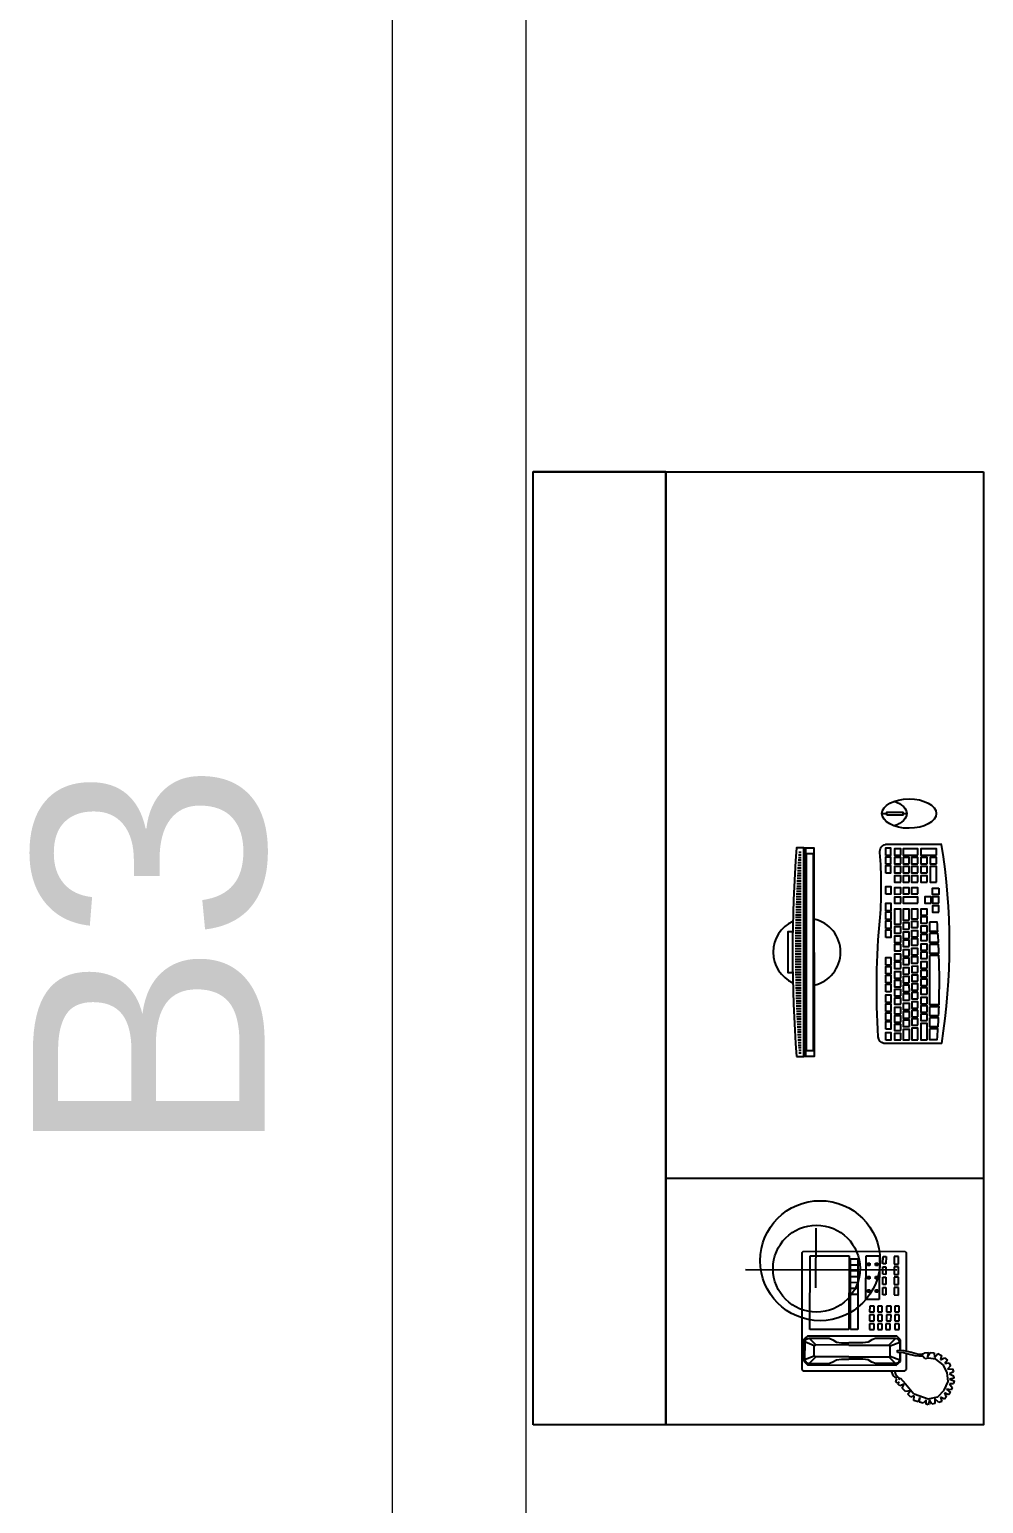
# Model space of a CAD drawing. Header units: inches. Extents: x -605 to 2991212, y -2872845 to 0.
# Drawn here: x 2769813 to 2771460, y -2530043 to -2527497 of the extents above; entities that cross this region are included whole.
import ezdxf
from ezdxf.enums import TextEntityAlignment as Align

# ---------------------------------------------------------------- set-up
doc = ezdxf.new("R2010")
doc.units = ezdxf.units.IN
doc.header["$LTSCALE"] = 600
doc.header["$MEASUREMENT"] = 0
doc.layers.add('GB', color=6, linetype='Continuous', lineweight=20)
doc.layers.add('rRCC 2', color=40, linetype='Continuous', lineweight=15)
doc.layers.add('M10-DOLAP', color=33, linetype='Continuous')
doc.layers.add('NOITHAT', color=21, linetype='Continuous')
doc.styles.get("Standard").update_dxf_attribs({"font": 'arial.ttf'})

# ---------------------------------------------------------------- blocks, each defined once
blk = doc.blocks.new('TECLADO')
blk.add_lwpolyline([(-0.188, -0.0209, -0.367609), (-0.1755, -0.0101, -0.040821), (0.0537, -0.0138, 0.038828), (0.1784, -0.0135, -0.423081), (0.1934, -0.0244, -0.532006)], format="xyb")
for points in [[(-0.188, -0.1319), (-0.188, -0.0209)], [(0.1934, -0.1319), (0.1934, -0.0244)], [(0.2529, -0.0172), (0.2529, -0.0269)], [(0.2529, -0.0576), (0.2529, -0.0647)]]:
    blk.add_lwpolyline(points)
for points in [[(-0.1816, -0.0248), (-0.1669, -0.0248), (-0.1669, -0.034), (-0.1816, -0.034)], [(-0.1609, -0.0248), (-0.1463, -0.0248), (-0.1463, -0.034), (-0.1609, -0.034)], [(-0.1438, -0.0248), (-0.1292, -0.0248), (-0.1292, -0.034), (-0.1438, -0.034)], [(-0.1267, -0.0248), (-0.1121, -0.0248), (-0.1121, -0.034), (-0.1267, -0.034)], [(-0.1097, -0.0248), (-0.095, -0.0248), (-0.095, -0.034), (-0.1097, -0.034)], [(-0.089, -0.0248), (-0.0743, -0.0248), (-0.0743, -0.034), (-0.089, -0.034)], [(-0.0719, -0.0248), (-0.0572, -0.0248), (-0.0572, -0.034), (-0.0719, -0.034)], [(-0.0548, -0.0248), (-0.0402, -0.0248), (-0.0402, -0.034), (-0.0548, -0.034)], [(-0.0377, -0.0248), (-0.0231, -0.0248), (-0.0231, -0.034), (-0.0377, -0.034)], [(0.0153, -0.0248), (0.0299, -0.0248), (0.0299, -0.034), (0.0153, -0.034)], [(0.0323, -0.0248), (0.047, -0.0248), (0.047, -0.034), (0.0323, -0.034)], [(0.0494, -0.0248), (0.0641, -0.0248), (0.0641, -0.034), (0.0494, -0.034)], [(0.0665, -0.0248), (0.0812, -0.0248), (0.0812, -0.034), (0.0665, -0.034)], [(0.0983, -0.0248), (0.1129, -0.0248), (0.1129, -0.034), (0.0983, -0.034)], [(0.1385, -0.0248), (0.1531, -0.0248), (0.1531, -0.034), (0.1385, -0.034)], [(0.1556, -0.0248), (0.1702, -0.0248), (0.1702, -0.034), (0.1556, -0.034)], [(0.1726, -0.0248), (0.1873, -0.0248), (0.1873, -0.034), (0.1726, -0.034)], [(0.2501, -0.0269), (0.2556, -0.0269), (0.2556, -0.0576), (0.2501, -0.0576)], [(-0.1812, -0.0534), (-0.1692, -0.0534), (-0.1692, -0.0414), (-0.1812, -0.0414)], [(-0.1635, -0.0534), (-0.1515, -0.0534), (-0.1515, -0.0414), (-0.1635, -0.0414)], [(-0.1474, -0.0534), (-0.1354, -0.0534), (-0.1354, -0.0414), (-0.1474, -0.0414)], [(-0.1312, -0.0534), (-0.1192, -0.0534), (-0.1192, -0.0414), (-0.1312, -0.0414)], [(-0.113, -0.0534), (-0.101, -0.0534), (-0.101, -0.0414), (-0.113, -0.0414)], [(-0.0965, -0.0534), (-0.0845, -0.0534), (-0.0845, -0.0414), (-0.0965, -0.0414)], [(-0.0796, -0.0534), (-0.0676, -0.0534), (-0.0676, -0.0414), (-0.0796, -0.0414)], [(-0.0629, -0.0534), (-0.0509, -0.0534), (-0.0509, -0.0414), (-0.0629, -0.0414)], [(-0.0445, -0.0534), (-0.0325, -0.0534), (-0.0325, -0.0414), (-0.0445, -0.0414)], [(-0.0288, -0.0534), (-0.0168, -0.0534), (-0.0168, -0.0414), (-0.0288, -0.0414)], [(-0.0102, -0.0534), (0.0018, -0.0534), (0.0018, -0.0414), (-0.0102, -0.0414)], [(0.0055, -0.0534), (0.0175, -0.0534), (0.0175, -0.0414), (0.0055, -0.0414)], [(0.0234, -0.0534), (0.0354, -0.0534), (0.0354, -0.0414), (0.0234, -0.0414)], [(0.0406, -0.0534), (0.0697, -0.0534), (0.0697, -0.0414), (0.0406, -0.0414)], [(0.0808, -0.0534), (0.0928, -0.0534), (0.0928, -0.0414), (0.0808, -0.0414)], [(0.0986, -0.0534), (0.1106, -0.0534), (0.1106, -0.0414), (0.0986, -0.0414)], [(0.1214, -0.0534), (0.1334, -0.0534), (0.1334, -0.0414), (0.1214, -0.0414)], [(0.1394, -0.0534), (0.1514, -0.0534), (0.1514, -0.0414), (0.1394, -0.0414)], [(0.1564, -0.0534), (0.1684, -0.0534), (0.1684, -0.0414), (0.1564, -0.0414)], [(0.1733, -0.0534), (0.1853, -0.0534), (0.1853, -0.0414), (0.1733, -0.0414)], [(-0.1812, -0.0697), (-0.1612, -0.0697), (-0.1612, -0.0577), (-0.1812, -0.0577)], [(-0.1812, -0.0862), (-0.1586, -0.0862), (-0.1586, -0.0742), (-0.1812, -0.0742)], [(-0.1555, -0.0697), (-0.1435, -0.0697), (-0.1435, -0.0577), (-0.1555, -0.0577)], [(-0.1529, -0.0862), (-0.1409, -0.0862), (-0.1409, -0.0742), (-0.1529, -0.0742)], [(-0.1394, -0.0697), (-0.1274, -0.0697), (-0.1274, -0.0577), (-0.1394, -0.0577)], [(-0.1368, -0.0862), (-0.1248, -0.0862), (-0.1248, -0.0742), (-0.1368, -0.0742)], [(-0.1232, -0.0697), (-0.1112, -0.0697), (-0.1112, -0.0577), (-0.1232, -0.0577)], [(-0.1205, -0.0862), (-0.1085, -0.0862), (-0.1085, -0.0742), (-0.1205, -0.0742)], [(-0.105, -0.0697), (-0.093, -0.0697), (-0.093, -0.0577), (-0.105, -0.0577)], [(-0.1024, -0.0862), (-0.0904, -0.0862), (-0.0904, -0.0742), (-0.1024, -0.0742)], [(-0.0885, -0.0697), (-0.0765, -0.0697), (-0.0765, -0.0577), (-0.0885, -0.0577)], [(-0.0858, -0.0862), (-0.0738, -0.0862), (-0.0738, -0.0742), (-0.0858, -0.0742)], [(-0.0716, -0.0697), (-0.0596, -0.0697), (-0.0596, -0.0577), (-0.0716, -0.0577)], [(-0.0689, -0.0862), (-0.0569, -0.0862), (-0.0569, -0.0742), (-0.0689, -0.0742)], [(-0.0549, -0.0697), (-0.0429, -0.0697), (-0.0429, -0.0577), (-0.0549, -0.0577)], [(-0.0522, -0.0862), (-0.0402, -0.0862), (-0.0402, -0.0742), (-0.0522, -0.0742)], [(-0.0365, -0.0697), (-0.0245, -0.0697), (-0.0245, -0.0577), (-0.0365, -0.0577)], [(-0.0339, -0.0862), (-0.0219, -0.0862), (-0.0219, -0.0742), (-0.0339, -0.0742)], [(-0.0208, -0.0697), (-0.0088, -0.0697), (-0.0088, -0.0577), (-0.0208, -0.0577)], [(-0.0181, -0.0862), (-0.0061, -0.0862), (-0.0061, -0.0742), (-0.0181, -0.0742)], [(-0.0022, -0.0697), (0.0098, -0.0697), (0.0098, -0.0577), (-0.0022, -0.0577)], [(0.0004, -0.0862), (0.0124, -0.0862), (0.0124, -0.0742), (0.0004, -0.0742)], [(0.0135, -0.0697), (0.0255, -0.0697), (0.0255, -0.0577), (0.0135, -0.0577)], [(0.0162, -0.0862), (0.0282, -0.0862), (0.0282, -0.0742), (0.0162, -0.0742)], [(0.0314, -0.0697), (0.0434, -0.0697), (0.0434, -0.0577), (0.0314, -0.0577)], [(0.034, -0.0862), (0.046, -0.0862), (0.046, -0.0742), (0.034, -0.0742)], [(0.0486, -0.0697), (0.0697, -0.0697), (0.0697, -0.0577), (0.0486, -0.0577)], [(0.0512, -0.0862), (0.0697, -0.0862), (0.0697, -0.0742), (0.0512, -0.0742)], [(0.0808, -0.0862), (0.0928, -0.0862), (0.0928, -0.0577), (0.0808, -0.0577)], [(0.0986, -0.0697), (0.1106, -0.0697), (0.1106, -0.0577), (0.0986, -0.0577)], [(0.0986, -0.0862), (0.1106, -0.0862), (0.1106, -0.0742), (0.0986, -0.0742)], [(0.1214, -0.0697), (0.1334, -0.0697), (0.1334, -0.0577), (0.1214, -0.0577)], [(0.1214, -0.0862), (0.1334, -0.0862), (0.1334, -0.0742), (0.1214, -0.0742)], [(0.1394, -0.0697), (0.1514, -0.0697), (0.1514, -0.0577), (0.1394, -0.0577)], [(0.1394, -0.0862), (0.1514, -0.0862), (0.1514, -0.0742), (0.1394, -0.0742)], [(0.1564, -0.0697), (0.1684, -0.0697), (0.1684, -0.0577), (0.1564, -0.0577)], [(0.1564, -0.0862), (0.1684, -0.0862), (0.1684, -0.0742), (0.1564, -0.0742)], [(0.1733, -0.0862), (0.1853, -0.0862), (0.1853, -0.0577), (0.1733, -0.0577)], [(-0.1812, -0.104), (-0.1499, -0.104), (-0.1499, -0.092), (-0.1812, -0.092)], [(-0.1442, -0.104), (-0.1322, -0.104), (-0.1322, -0.092), (-0.1442, -0.092)], [(-0.1281, -0.104), (-0.1161, -0.104), (-0.1161, -0.092), (-0.1281, -0.092)], [(-0.1119, -0.104), (-0.0999, -0.104), (-0.0999, -0.092), (-0.1119, -0.092)], [(-0.0937, -0.104), (-0.0817, -0.104), (-0.0817, -0.092), (-0.0937, -0.092)], [(-0.0771, -0.104), (-0.0651, -0.104), (-0.0651, -0.092), (-0.0771, -0.092)], [(-0.0602, -0.104), (-0.0482, -0.104), (-0.0482, -0.092), (-0.0602, -0.092)], [(-0.0435, -0.104), (-0.0315, -0.104), (-0.0315, -0.092), (-0.0435, -0.092)], [(-0.0252, -0.104), (-0.0132, -0.104), (-0.0132, -0.092), (-0.0252, -0.092)], [(-0.0094, -0.104), (0.0026, -0.104), (0.0026, -0.092), (-0.0094, -0.092)], [(0.0091, -0.104), (0.0211, -0.104), (0.0211, -0.092), (0.0091, -0.092)], [(0.0249, -0.104), (0.0369, -0.104), (0.0369, -0.092), (0.0249, -0.092)], [(0.0427, -0.104), (0.0547, -0.104), (0.0547, -0.092), (0.0427, -0.092)], [(0.0577, -0.104), (0.0697, -0.104), (0.0697, -0.092), (0.0577, -0.092)], [(0.0809, -0.1114), (0.0929, -0.1114), (0.0929, -0.0994), (0.0809, -0.0994)], [(0.1214, -0.104), (0.1334, -0.104), (0.1334, -0.092), (0.1214, -0.092)], [(0.1214, -0.1219), (0.1514, -0.1219), (0.1514, -0.1099), (0.1214, -0.1099)], [(0.1394, -0.104), (0.1514, -0.104), (0.1514, -0.092), (0.1394, -0.092)], [(0.1564, -0.104), (0.1684, -0.104), (0.1684, -0.092), (0.1564, -0.092)], [(0.1564, -0.1219), (0.1684, -0.1219), (0.1684, -0.1099), (0.1564, -0.1099)], [(0.1733, -0.1219), (0.1853, -0.1219), (0.1853, -0.092), (0.1733, -0.092)], [(0.0639, -0.1261), (0.0759, -0.1261), (0.0759, -0.1141), (0.0639, -0.1141)], [(0.0809, -0.1261), (0.0929, -0.1261), (0.0929, -0.1141), (0.0809, -0.1141)], [(0.1099, -0.1261), (0.0979, -0.1261), (0.0979, -0.1141), (0.1099, -0.1141)]]:
    blk.add_lwpolyline(points, close=True)
for points in [[(-0.1603, -0.1082), (-0.1808, -0.1082), (-0.1808, -0.1232, 0.00337), (-0.1603, -0.1246)], [(-0.1392, -0.1082), (-0.1558, -0.1082), (-0.1558, -0.1249, 0.002734), (-0.1392, -0.1257)], [(-0.1181, -0.1082), (-0.1348, -0.1082), (-0.1348, -0.1259, 0.002732), (-0.1181, -0.1266)], [(-0.0196, -0.1082), (-0.1137, -0.1082), (-0.1137, -0.1267, 0.015426), (-0.0196, -0.1266)], [(0.0019, -0.1082), (-0.0152, -0.1082), (-0.0152, -0.1265, 0.002793), (0.0019, -0.1258)], [(0.0226, -0.1082), (0.0063, -0.1082), (0.0063, -0.1256, 0.002674), (0.0226, -0.1247)], [(0.0445, -0.1082), (0.027, -0.1082), (0.027, -0.1244, 0.002863), (0.0445, -0.1232)]]:
    blk.add_lwpolyline(points, format="xyb", close=True)
blk.add_arc((0.0027, 1.0649), 1.2118, 260.9456, 279.0544)
blk.add_ellipse((0.2529, -0.0694), major_axis=(0, 0.0522), ratio=0.541356)
at = {"extrusion": (0, 0, -1)}
blk.add_ellipse((0.2529, -0.0126), major_axis=(0, -0.0522), ratio=0.541356, start_param=5.288733, end_param=7.277638, dxfattribs=at)
blk = doc.blocks.new('LCD')
h = blk.add_hatch()
h.set_pattern_fill('_USER', color=256, scale=0.005, angle=90, style=0, pattern_type=0)
h.set_pattern_definition([(90, (-0.195, -0.0541057), (-0.005, 3e-19), [])])
h.paths.add_polyline_path([(0.195, -0.0495, 0.036895), (-0.195, -0.0495), (-0.195, -0.0541), (0.195, -0.0541)])
blk.add_lwpolyline([(-0.2, -0.0449), (-0.2, -0.0591), (0.2, -0.0591), (0.2, -0.0449, 0.037772)], format="xyb", close=True)
for points in [[(-0.2, -0.0449), (-0.2, -0.0591)], [(0.0392, -0.0376), (0.0392, -0.0284), (-0.0394, -0.0284), (-0.0394, -0.0376)], [(0.2, -0.0591), (0.2, -0.0449)]]:
    blk.add_lwpolyline(points)
for points in [[(-0.2, -0.0623), (-0.2, -0.0591), (0.2, -0.0591), (0.2, -0.0623)], [(-0.2, -0.0623), (0.2, -0.0623), (0.2, -0.0785), (-0.2, -0.0785)], [(-0.1892, -0.0643), (0.1892, -0.0643), (0.1892, -0.0767), (-0.1892, -0.0767)]]:
    blk.add_lwpolyline(points, close=True)
for centre, radius, start, end in [((0, -0.0648), 0.0648, 24.4037, 155.5963), ((0, -2.6886), 2.6512, 85.6737, 94.3263), ((0, -0.0648), 0.0648, 192.2862, 347.7138)]:
    blk.add_arc(centre, radius, start, end)
blk = doc.blocks.new('45B')
at = {"layer": 'NOITHAT', "color": 8, "linetype": 'Continuous'}
for p, q in [((2174643.4, -2852316.9), (2175191.9, -2852316.9)), ((2174902.2, -2852402.9), (2174902, -2852506)), ((2174878.4, -2852445.6), (2174878, -2852646.8)), ((2174878.4, -2852445.6), (2174881, -2852443.1)), ((2174881, -2852443.1), (2175056.7, -2852443.4)), ((2175056.7, -2852443.4), (2175059.2, -2852446)), ((2175058.9, -2852615.3), (2175059.2, -2852446)), ((2174780.7, -2852474.3), (2175042.4, -2852474.9)), ((2174892.1, -2852578.1), (2174892.4, -2852450.8)), ((2174892.4, -2852450.8), (2174959.9, -2852450.9)), ((2174959.9, -2852450.9), (2174959.6, -2852578.2)), ((2174962.2, -2852578.2), (2174962.4, -2852456)), ((2174962.4, -2852456), (2174975.2, -2852456)), ((2174962.4, -2852466.2), (2174975.1, -2852466.2)), ((2174975.2, -2852456), (2174974.9, -2852578.3)), ((2174989, -2852526.1), (2174989.2, -2852451)), ((2174989.2, -2852451), (2175012.1, -2852451)), ((2174991.7, -2852463.7), (2174995.5, -2852463.7)), ((2174991.7, -2852467.5), (2174991.7, -2852463.7)), ((2174995.5, -2852467.5), (2174991.7, -2852467.5)), ((2174995.5, -2852463.7), (2174995.5, -2852467.5)), ((2175005.7, -2852467.5), (2175005.7, -2852463.7)), ((2175005.7, -2852463.7), (2175009.5, -2852463.7)), ((2175009.5, -2852467.5), (2175005.7, -2852467.5)), ((2175009.5, -2852463.7), (2175009.5, -2852467.5)), ((2175012.1, -2852451), (2175011.9, -2852526.1)), ((2175018.4, -2852465), (2175018.5, -2852452.3)), ((2175023.5, -2852465), (2175018.4, -2852465)), ((2175018.4, -2852470.1), (2175023.5, -2852470.1)), ((2175018.4, -2852482.8), (2175018.4, -2852470.1)), ((2175018.5, -2852452.3), (2175023.6, -2852452.3)), ((2175023.6, -2852452.3), (2175023.5, -2852465)), ((2175023.5, -2852470.1), (2175023.5, -2852482.9)), ((2175037.6, -2852452.3), (2175037.5, -2852465.1)), ((2175037.5, -2852465.1), (2175045.2, -2852465.1)), ((2175037.5, -2852470.1), (2175037.5, -2852482.9)), ((2175045.2, -2852470.2), (2175037.5, -2852470.1)), ((2175045.2, -2852452.3), (2175037.6, -2852452.3)), ((2175045.1, -2852482.9), (2175045.2, -2852470.2)), ((2175045.2, -2852465.1), (2175045.2, -2852452.3)), ((2174962.3, -2852496.7), (2174975.1, -2852496.8)), ((2174962.4, -2852476.4), (2174975.1, -2852476.4)), ((2174962.4, -2852486.6), (2174975.1, -2852486.6)), ((2174991.6, -2852490.4), (2174991.7, -2852486.6)), ((2174995.5, -2852490.4), (2174991.6, -2852490.4)), ((2174991.7, -2852486.6), (2174995.5, -2852486.6)), ((2174995.5, -2852486.6), (2174995.5, -2852490.4)), ((2175005.7, -2852490.5), (2175005.7, -2852486.6)), ((2175005.7, -2852486.6), (2175009.5, -2852486.6)), ((2175009.5, -2852490.5), (2175005.7, -2852490.5)), ((2175009.5, -2852486.6), (2175009.5, -2852490.5)), ((2175023.5, -2852482.9), (2175018.4, -2852482.8)), ((2175018.4, -2852487.9), (2175023.5, -2852487.9)), ((2175018.4, -2852500.7), (2175018.4, -2852487.9)), ((2175023.5, -2852500.7), (2175018.4, -2852500.7)), ((2175023.5, -2852487.9), (2175023.5, -2852500.7)), ((2175037.5, -2852482.9), (2175045.1, -2852482.9)), ((2175037.5, -2852488), (2175037.5, -2852500.7)), ((2175045.1, -2852488), (2175037.5, -2852488)), ((2175037.5, -2852500.7), (2175045.1, -2852500.7)), ((2175045.1, -2852500.7), (2175045.1, -2852488)), ((2174962.3, -2852506.9), (2174975.1, -2852507)), ((2174962.3, -2852517.1), (2174975, -2852517.1)), ((2175011.9, -2852526.1), (2174989, -2852526.1)), ((2174991.6, -2852513.4), (2174991.6, -2852509.5)), ((2174991.6, -2852509.5), (2174995.4, -2852509.5)), ((2174995.4, -2852513.4), (2174991.6, -2852513.4)), ((2174995.4, -2852509.5), (2174995.4, -2852513.4)), ((2175005.6, -2852513.4), (2175005.6, -2852509.6)), ((2175005.6, -2852509.6), (2175009.4, -2852509.6)), ((2175009.4, -2852513.4), (2175005.6, -2852513.4)), ((2175009.4, -2852509.6), (2175009.4, -2852513.4)), ((2175018.3, -2852518.5), (2175018.4, -2852505.8)), ((2175023.4, -2852518.5), (2175018.3, -2852518.5)), ((2175018.4, -2852505.8), (2175023.4, -2852505.8)), ((2175023.4, -2852505.8), (2175023.4, -2852518.5)), ((2175037.5, -2852505.8), (2175037.4, -2852518.5)), ((2175037.4, -2852518.5), (2175045.1, -2852518.6)), ((2175045.1, -2852505.8), (2175037.5, -2852505.8)), ((2175045.1, -2852518.6), (2175045.1, -2852505.8)), ((2174995.4, -2852537.6), (2174995.3, -2852547.7)), ((2174995.3, -2852547.7), (2175003, -2852547.8)), ((2175003, -2852537.6), (2174995.4, -2852537.6)), ((2175003, -2852547.8), (2175003, -2852537.6)), ((2175017, -2852537.6), (2175009.4, -2852537.6)), ((2175009.4, -2852537.6), (2175009.4, -2852547.8)), ((2175009.4, -2852547.8), (2175017, -2852547.8)), ((2175017, -2852547.8), (2175017, -2852537.6)), ((2175024.7, -2852537.6), (2175024.6, -2852547.8)), ((2175024.6, -2852547.8), (2175032.3, -2852547.8)), ((2175032.3, -2852537.6), (2175024.7, -2852537.6)), ((2175032.3, -2852547.8), (2175032.3, -2852537.6)), ((2175038.7, -2852537.6), (2175038.6, -2852547.8)), ((2175038.6, -2852547.8), (2175046.3, -2852547.8)), ((2175046.3, -2852537.7), (2175038.7, -2852537.6)), ((2175046.3, -2852547.8), (2175046.3, -2852537.7)), ((2174995.3, -2852552.8), (2174995.3, -2852563)), ((2175003, -2852552.9), (2174995.3, -2852552.8)), ((2174995.3, -2852563), (2175003, -2852563)), ((2175002.9, -2852568.1), (2174995.3, -2852568.1)), ((2174995.3, -2852568.1), (2174995.3, -2852578.3)), ((2175002.9, -2852578.3), (2175002.9, -2852568.1)), ((2175003, -2852563), (2175003, -2852552.9)), ((2175017, -2852552.9), (2175009.3, -2852552.9)), ((2175009.3, -2852552.9), (2175009.3, -2852563.1)), ((2175009.3, -2852563.1), (2175017, -2852563.1)), ((2175017, -2852568.2), (2175009.3, -2852568.1)), ((2175009.3, -2852568.1), (2175009.3, -2852578.3)), ((2175016.9, -2852578.3), (2175017, -2852568.2)), ((2175017, -2852563.1), (2175017, -2852552.9)), ((2175031, -2852568.2), (2175023.3, -2852568.2)), ((2175023.3, -2852568.2), (2175023.3, -2852578.4)), ((2175024.6, -2852552.9), (2175024.6, -2852563.1)), ((2175032.3, -2852552.9), (2175024.6, -2852552.9)), ((2175024.6, -2852563.1), (2175032.2, -2852563.1)), ((2175030.9, -2852578.4), (2175031, -2852568.2)), ((2175032.2, -2852563.1), (2175032.3, -2852552.9)), ((2175046.3, -2852552.9), (2175038.6, -2852552.9)), ((2175038.6, -2852552.9), (2175038.6, -2852563.1)), ((2175038.6, -2852563.1), (2175046.3, -2852563.1)), ((2175038.6, -2852568.2), (2175038.6, -2852578.4)), ((2175046.2, -2852568.2), (2175038.6, -2852568.2)), ((2175046.2, -2852578.4), (2175046.2, -2852568.2)), ((2175046.3, -2852563.1), (2175046.3, -2852552.9)), ((2174881.9, -2852594.6), (2174881.8, -2852632.8)), ((2174888.3, -2852589.6), (2174881.9, -2852594.6)), ((2174883.2, -2852599.7), (2174883.1, -2852630.3)), ((2174883.2, -2852599.7), (2174885.7, -2852594.6)), ((2174899.7, -2852606.1), (2174883.2, -2852599.7)), ((2174885.7, -2852594.6), (2174890.8, -2852593.4)), ((2175042.4, -2852589.9), (2174888.3, -2852589.6)), ((2174890.8, -2852593.4), (2174925.2, -2852593.4)), ((2174890.8, -2852593.4), (2174902.3, -2852604.9)), ((2174959.6, -2852578.2), (2174892.1, -2852578.1)), ((2174925.2, -2852593.4), (2174931.6, -2852596)), ((2174931.6, -2852596), (2174937.9, -2852599.8)), ((2174937.9, -2852599.8), (2174946.9, -2852601.1)), ((2174946.9, -2852601.1), (2174959.6, -2852601.2)), ((2174983.8, -2852601.2), (2174959.6, -2852601.2)), ((2174974.9, -2852578.3), (2174962.2, -2852578.2)), ((2174992.7, -2852599.9), (2174983.8, -2852601.2)), ((2174999.1, -2852596.1), (2174992.7, -2852599.9)), ((2174995.3, -2852578.3), (2175002.9, -2852578.3)), ((2175005.4, -2852593.6), (2174999.1, -2852596.1)), ((2175039.8, -2852593.7), (2175005.4, -2852593.6)), ((2175009.3, -2852578.3), (2175016.9, -2852578.3)), ((2175023.3, -2852578.4), (2175030.9, -2852578.4)), ((2175039.8, -2852593.7), (2175028.3, -2852605.1)), ((2175030.9, -2852606.4), (2175047.5, -2852600.1)), ((2175038.6, -2852578.4), (2175046.2, -2852578.4)), ((2175044.9, -2852595), (2175039.8, -2852593.7)), ((2175048.7, -2852596.2), (2175042.4, -2852589.9)), ((2175047.5, -2852600.1), (2175044.9, -2852595)), ((2175047.5, -2852600.1), (2175047.4, -2852614.1)), ((2175048.7, -2852614.2), (2175048.7, -2852596.2)), ((2174899.7, -2852624), (2174883.1, -2852630.3)), ((2174890.7, -2852636.7), (2174902.2, -2852625.2)), ((2174902.3, -2852604.9), (2174899.7, -2852606.1)), ((2174899.7, -2852624), (2174899.7, -2852606.1)), ((2174902.2, -2852625.2), (2174899.7, -2852624)), ((2174959.5, -2852625.3), (2174902.2, -2852625.2)), ((2174959.6, -2852605), (2174902.3, -2852604.9)), ((2174959.5, -2852625.3), (2175028.3, -2852625.5)), ((2174959.6, -2852605), (2175028.3, -2852605.1)), ((2175028.3, -2852605.1), (2175030.9, -2852606.4)), ((2175028.3, -2852625.5), (2175030.9, -2852624.2)), ((2175039.7, -2852637), (2175028.3, -2852625.5)), ((2175030.9, -2852624.2), (2175030.9, -2852606.4)), ((2175030.9, -2852624.2), (2175047.4, -2852630.6)), ((2175043.6, -2852614.1), (2175054.6, -2852614.3)), ((2175043.6, -2852617.9), (2175043.6, -2852614.1)), ((2175053.8, -2852618.6), (2175043.6, -2852617.9)), ((2175047.4, -2852618.2), (2175047.4, -2852630.6)), ((2175048.7, -2852633.2), (2175048.7, -2852618.3)), ((2175062.1, -2852620.5), (2175053.8, -2852618.6)), ((2175054.6, -2852614.3), (2175067.5, -2852617.4)), ((2175058.8, -2852647.2), (2175058.9, -2852619.8)), ((2175074.2, -2852623.6), (2175062.1, -2852620.5)), ((2175067.5, -2852617.4), (2175079.6, -2852620.5)), ((2175080.4, -2852624.4), (2175074.2, -2852623.6)), ((2175079.6, -2852620.5), (2175086.3, -2852620.2)), ((2175087.1, -2852624.1), (2175080.4, -2852624.4)), ((2175086.3, -2852620.2), (2175087.8, -2852621)), ((2175090.4, -2852628.8), (2175087.1, -2852624.1)), ((2175087.8, -2852621), (2175090.7, -2852618.2)), ((2175096.3, -2852627.7), (2175090.4, -2852628.8)), ((2175090.7, -2852618.2), (2175096.9, -2852617.7)), ((2175096.9, -2852617.7), (2175095.4, -2852625.2)), ((2175095.4, -2852625.2), (2175099.8, -2852618)), ((2175109.9, -2852629.1), (2175096.3, -2852627.7)), ((2175099.8, -2852618), (2175106.8, -2852618.5)), ((2175106.8, -2852618.5), (2175107.6, -2852626.7)), ((2175107.6, -2852626.7), (2175113.2, -2852619.5)), ((2175113.2, -2852619.5), (2175119.2, -2852622.9)), ((2175119.2, -2852622.9), (2175117.6, -2852630.6)), ((2175117.6, -2852630.6), (2175124.8, -2852627)), ((2175124.8, -2852627), (2175129.5, -2852630.9)), ((2174878, -2852646.8), (2174880.5, -2852649.4)), ((2174880.5, -2852649.4), (2175056.3, -2852649.7)), ((2174881.8, -2852632.8), (2174888.2, -2852639.2)), ((2174883.1, -2852630.3), (2174885.7, -2852635.4)), ((2174885.7, -2852635.4), (2174890.7, -2852636.7)), ((2174888.2, -2852639.2), (2175041, -2852639.5)), ((2174890.7, -2852636.7), (2174925.1, -2852636.7)), ((2174925.1, -2852636.7), (2174931.5, -2852634.2)), ((2174931.5, -2852634.2), (2174937.9, -2852630.4)), ((2174937.9, -2852630.4), (2174946.8, -2852629.1)), ((2174946.8, -2852629.1), (2174959.5, -2852629.2)), ((2174983.7, -2852629.2), (2174959.5, -2852629.2)), ((2174992.6, -2852630.5), (2174983.7, -2852629.2)), ((2174999, -2852634.3), (2174992.6, -2852630.5)), ((2175005.4, -2852636.9), (2174999, -2852634.3)), ((2175039.7, -2852637), (2175005.4, -2852636.9)), ((2175036.2, -2852657.3), (2175033.3, -2852649.7)), ((2175038.4, -2852649.7), (2175040, -2852655.3)), ((2175044.8, -2852635.7), (2175039.7, -2852637)), ((2175041, -2852639.5), (2175048.7, -2852633.2)), ((2175047.4, -2852630.6), (2175044.8, -2852635.7)), ((2175056.3, -2852649.7), (2175058.8, -2852647.2)), ((2175122.2, -2852638.9), (2175109.9, -2852629.1)), ((2175129.4, -2852652.6), (2175122.2, -2852638.9)), ((2175129.5, -2852630.9), (2175125.1, -2852636.8)), ((2175125.1, -2852636.8), (2175132, -2852635.8)), ((2175130.7, -2852668), (2175129.4, -2852652.6)), ((2175135.1, -2852640.7), (2175130, -2852646.9)), ((2175130, -2852646.9), (2175138.5, -2852646.1)), ((2175132, -2852635.8), (2175135.1, -2852640.7)), ((2175140, -2852651.5), (2175133, -2852654.9)), ((2175138.5, -2852646.1), (2175140, -2852651.5)), ((2175039.8, -2852660.9), (2175036.2, -2852657.3)), ((2175042.2, -2852663.6), (2175039.8, -2852660.9)), ((2175040, -2852655.3), (2175044, -2852660.5)), ((2175040.4, -2852668.3), (2175042.2, -2852663.6)), ((2175042.7, -2852670.6), (2175040.4, -2852668.3)), ((2175046.5, -2852668.8), (2175042.7, -2852670.6)), ((2175044, -2852660.5), (2175045.8, -2852661.8)), ((2175044, -2852671.9), (2175046.5, -2852668.8)), ((2175047.6, -2852675.3), (2175044, -2852671.9)), ((2175045.8, -2852661.8), (2175045.6, -2852664.5)), ((2175045.6, -2852664.5), (2175048.3, -2852661.9)), ((2175055, -2852672.6), (2175047.6, -2852675.3)), ((2175048.3, -2852661.9), (2175057.5, -2852672.2)), ((2175051.4, -2852679.6), (2175055, -2852672.6)), ((2175057.5, -2852672.2), (2175071.8, -2852689)), ((2175124.2, -2852683), (2175130.7, -2852668)), ((2175133, -2852654.9), (2175140, -2852658)), ((2175140.5, -2852662.4), (2175133, -2852664.2)), ((2175133, -2852664.2), (2175141.3, -2852667)), ((2175140, -2852671.9), (2175133, -2852672.1)), ((2175133, -2852672.1), (2175138.1, -2852678.1)), ((2175138.1, -2852678.1), (2175136.1, -2852682.2)), ((2175140, -2852658), (2175140.5, -2852662.4)), ((2175141.3, -2852667), (2175140, -2852671.9)), ((2175057, -2852685.4), (2175051.4, -2852679.6)), ((2175065.1, -2852684.1), (2175057, -2852685.4)), ((2175061.5, -2852689.9), (2175065.1, -2852684.1)), ((2175066.6, -2852694.9), (2175061.5, -2852689.9)), ((2175072.2, -2852692.9), (2175066.6, -2852694.9)), ((2175071.4, -2852700.6), (2175072.2, -2852692.9)), ((2175079.2, -2852703), (2175071.4, -2852700.6)), ((2175072.2, -2852689.3), (2175096.5, -2852697.8)), ((2175082, -2852695.5), (2175079.2, -2852703)), ((2175081.7, -2852703.7), (2175082, -2852695.5)), ((2175087.7, -2852705.6), (2175081.7, -2852703.7)), ((2175092.8, -2852700.2), (2175087.7, -2852705.6)), ((2175092.8, -2852707.1), (2175092.8, -2852700.2)), ((2175096.5, -2852697.8), (2175113.1, -2852694.3)), ((2175098.9, -2852700.4), (2175096.6, -2852708.4)), ((2175102.8, -2852707.1), (2175098.9, -2852700.4)), ((2175107.7, -2852698.1), (2175107.9, -2852706.1)), ((2175114.6, -2852704.3), (2175107.7, -2852698.1)), ((2175113.1, -2852694.3), (2175124.2, -2852683)), ((2175119.8, -2852702.3), (2175114.6, -2852704.3)), ((2175124.4, -2852698.4), (2175117.5, -2852694.8)), ((2175117.5, -2852694.8), (2175119.8, -2852702.3)), ((2175127.5, -2852695.1), (2175124.4, -2852698.4)), ((2175124.5, -2852687.8), (2175127.5, -2852695.1)), ((2175131.4, -2852691), (2175124.5, -2852687.8)), ((2175128.3, -2852681.4), (2175135, -2852686.8)), ((2175136.1, -2852682.2), (2175128.3, -2852681.4)), ((2175135, -2852686.8), (2175131.4, -2852691)), ((2175096.6, -2852708.4), (2175092.8, -2852707.1)), ((2175107.9, -2852706.1), (2175102.8, -2852707.1))]:
    blk.add_line(p, q, dxfattribs=at)
blk.add_lwpolyline([(2174643.4, -2851096.9), (2174414.6, -2851096.9)], dxfattribs=at)
for points in [[(2174414.6, -2852742.8), (2174414.6, -2851096.9), (2174643.4, -2851096.9), (2174643.4, -2852742.8)], [(2175191.9, -2851096.9), (2175191.9, -2852742.8), (2174643.4, -2852742.8), (2174643.4, -2851096.9)]]:
    blk.add_lwpolyline(points, close=True, dxfattribs=at)
for centre, radius in [((2174909.9, -2852459.3), 103.6), ((2174903.6, -2852473.1), 75.1)]:
    blk.add_circle(centre, radius, dxfattribs=at)
at = {"layer": 'M10-DOLAP', "color": 8, "linetype": 'Continuous', "xscale": 899.9999999999999, "yscale": 899.9999999999999, "zscale": 899.9999999999999, "rotation": 90.0313814279098}
for name, p in [('TECLADO', (2175001.1, -2851914.9)), ('LCD', (2174828.6, -2851926.5))]:
    blk.add_blockref(name, p, dxfattribs=at)

msp = doc.modelspace()

# ---------------------------------------------------------------- linework, layer by layer
at = {"layer": 'GB', "color": 1}
msp.add_lwpolyline([(2770439.6, -2525978.7), (2770669.6, -2525978.7), (2770669.6, -2532278.7), (2770439.6, -2532278.7)], close=True, dxfattribs=at)

# ---------------------------------------------------------------- block references
msp.add_blockref('45B', (596267.9, 322835.8), dxfattribs=at)

# ---------------------------------------------------------------- texts
at = {"layer": 'rRCC 2'}
msp.add_text('B3', height=400, rotation=90, dxfattribs=at).set_placement((2770018.5, -2529103.8), align=Align.MIDDLE_CENTER)

doc.saveas('drawing.dxf')
